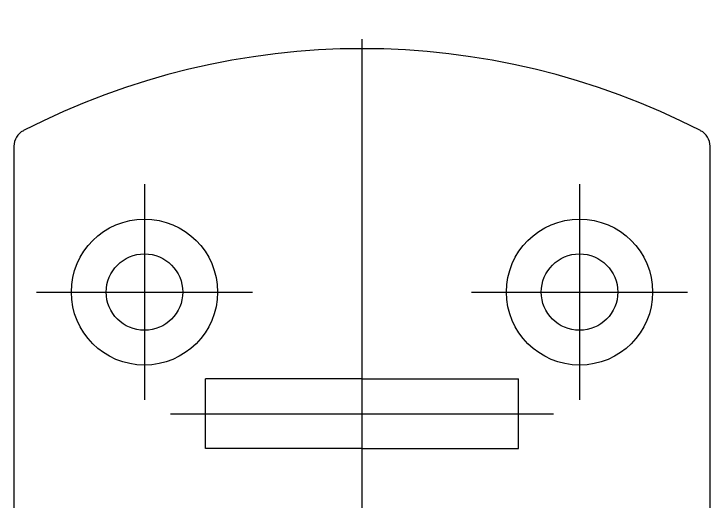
# Model space of a CAD drawing. Extents: x -128 to 60, y -136 to 42.
# Drawn here: x -20 to 20, y 13.98 to 42 of the extents above; entities that cross this region are included whole.
import ezdxf

# ---------------------------------------------------------------- set-up
doc = ezdxf.new("R2010")
doc.units = 0
doc.linetypes.add('CENTER', pattern=[50.8, 31.75, -6.35, 6.35, -6.35])
doc.layers.get('0').update_dxf_attribs({"linetype": 'CONTINUOUS'})
doc.layers.add('CENTER', color=1, linetype='CONTINUOUS')

msp = doc.modelspace()

# ---------------------------------------------------------------- linework, layer by layer
at = {"color": 7, "linetype": 'CONTINUOUS'}
for p, q in [((-20, 34.395), (-20, 2.571)), ((20, -9.271), (20, 34.395)), ((0, 21), (-9, 21)), ((-9, 17), (-9, 21)), ((0, 21), (9, 21)), ((9, 17), (9, 21)), ((0, 17), (-9, 17)), ((0, 17), (9, 17))]:
    msp.add_line(p, q, dxfattribs=at)
for centre, radius in [((-12.5, 26), 4.2), ((12.5, 26), 4.2), ((-12.5, 26), 2.2), ((12.5, 26), 2.2)]:
    msp.add_circle(centre, radius, dxfattribs=at)
for centre, radius, start, end in [((0, -2.5), 42.5, 62.7527, 117.2473), ((-19, 34.395), 1, 117.2473, 180), ((19, 34.395), 1, 0, 62.7527)]:
    msp.add_arc(centre, radius, start, end, dxfattribs=at)
at = {"layer": 'CENTER', "color": 1, "linetype": 'CENTER'}
for p, q in [((0, -42), (0, 42)), ((-12.5, 32.2), (-12.5, 19.8)), ((12.5, 32.2), (12.5, 19.8)), ((-18.7, 26), (-6.3, 26)), ((6.3, 26), (18.7, 26)), ((-11, 19), (11, 19))]:
    msp.add_line(p, q, dxfattribs=at)

doc.saveas('drawing.dxf')
